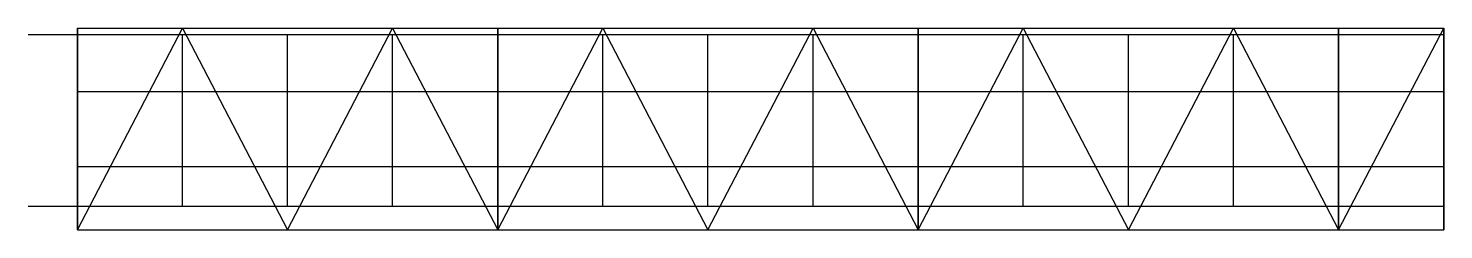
# Model space of a CAD drawing. Header units: millimetres. Extents: x -1400 to 39000, y -2875 to 2875.
import ezdxf

# ---------------------------------------------------------------- set-up
doc = ezdxf.new("R2010")
doc.units = ezdxf.units.MM
for name, color, linetype in [('ZJ8_CANTILEVER_EDGE', 3, 'CONTINUOUS'), ('ZJ8_COLUMN', 8, 'CONTINUOUS'), ('ZJ8_DECK_CROSS', 4, 'CONTINUOUS'), ('ZJ8_DECK_MAIN', 4, 'CONTINUOUS'), ('ZJ8_DECK_SECONDARY', 3, 'CONTINUOUS'), ('ZJ8_LONGITUDINAL_BRACE', 1, 'CONTINUOUS'), ('ZJ8_PLATFORM_BRACE', 1, 'CONTINUOUS'), ('ZJ8_TRANSVERSE_BRACE', 1, 'CONTINUOUS'), ('ZJ8_TRUSS_VERTICAL', 5, 'CONTINUOUS')]:
    doc.layers.add(name, color=color, linetype=linetype)

msp = doc.modelspace()

# ---------------------------------------------------------------- linework, layer by layer
at = {"layer": 'ZJ8_CANTILEVER_EDGE'}
for p, q in [((-1400, 2700, 17049), (0, 2700, 17000)), ((0, 2700, 17000), (3000, 2700, 16895)), ((3000, 2700, 16895), (6000, 2700, 16790)), ((6000, 2700, 16790), (9000, 2700, 16686)), ((9000, 2700, 16686), (12000, 2700, 16581)), ((12000, 2700, 16581), (15000, 2700, 16476)), ((15000, 2700, 16476), (18000, 2700, 16371)), ((18000, 2700, 16371), (21000, 2700, 16267)), ((21000, 2700, 16267), (24000, 2700, 16162)), ((24000, 2700, 16162), (27000, 2700, 16057)), ((27000, 2700, 16057), (30000, 2700, 15952)), ((30000, 2700, 15952), (33000, 2700, 15848)), ((33000, 2700, 15848), (36000, 2700, 15743)), ((36000, 2700, 15743), (39000, 2700, 15638)), ((-1400, -2200, 17049), (0, -2200, 17000)), ((0, -2200, 17000), (3000, -2200, 16895)), ((3000, -2200, 16895), (6000, -2200, 16790)), ((6000, -2200, 16790), (9000, -2200, 16686)), ((9000, -2200, 16686), (12000, -2200, 16581)), ((12000, -2200, 16581), (15000, -2200, 16476)), ((15000, -2200, 16476), (18000, -2200, 16371)), ((18000, -2200, 16371), (21000, -2200, 16267)), ((21000, -2200, 16267), (24000, -2200, 16162)), ((24000, -2200, 16162), (27000, -2200, 16057)), ((27000, -2200, 16057), (30000, -2200, 15952)), ((30000, -2200, 15952), (33000, -2200, 15848)), ((33000, -2200, 15848), (36000, -2200, 15743)), ((36000, -2200, 15743), (39000, -2200, 15638))]:
    msp.add_line(p, q, dxfattribs=at)
at = {"layer": 'ZJ8_COLUMN'}
for p, q in [((0, 2875), (0, 2875, 4250)), ((0, 2875, 4250), (0, 2875, 8500)), ((0, 2875, 8500), (0, 2875, 12750)), ((0, 2875, 12750), (0, 2875, 17000)), ((12000, 2875), (12000, 2875, 4145)), ((12000, 2875, 4145), (12000, 2875, 8290)), ((12000, 2875, 8290), (12000, 2875, 12436)), ((12000, 2875, 12436), (12000, 2875, 16581)), ((24000, 2875), (24000, 2875, 4040)), ((24000, 2875, 4040), (24000, 2875, 8081)), ((24000, 2875, 8081), (24000, 2875, 12121)), ((24000, 2875, 12121), (24000, 2875, 16162)), ((36000, 2875), (36000, 2875, 3936)), ((36000, 2875, 3936), (36000, 2875, 7871)), ((36000, 2875, 7871), (36000, 2875, 11807)), ((36000, 2875, 11807), (36000, 2875, 15743)), ((39000, 2875), (39000, 2875, 3910)), ((39000, 2875, 3910), (39000, 2875, 7819)), ((39000, 2875, 7819), (39000, 2875, 11729)), ((39000, 2875, 11729), (39000, 2875, 15638)), ((0, -2875), (0, -2875, 4250)), ((0, -2875, 4250), (0, -2875, 8500)), ((0, -2875, 8500), (0, -2875, 12750)), ((0, -2875, 12750), (0, -2875, 17000)), ((12000, -2875), (12000, -2875, 4145)), ((12000, -2875, 4145), (12000, -2875, 8290)), ((12000, -2875, 8290), (12000, -2875, 12436)), ((12000, -2875, 12436), (12000, -2875, 16581)), ((24000, -2875), (24000, -2875, 4040)), ((24000, -2875, 4040), (24000, -2875, 8081)), ((24000, -2875, 8081), (24000, -2875, 12121)), ((24000, -2875, 12121), (24000, -2875, 16162)), ((36000, -2875), (36000, -2875, 3936)), ((36000, -2875, 3936), (36000, -2875, 7871)), ((36000, -2875, 7871), (36000, -2875, 11807)), ((36000, -2875, 11807), (36000, -2875, 15743)), ((39000, -2875), (39000, -2875, 3910)), ((39000, -2875, 3910), (39000, -2875, 7819)), ((39000, -2875, 7819), (39000, -2875, 11729)), ((39000, -2875, 11729), (39000, -2875, 15638))]:
    msp.add_line(p, q, dxfattribs=at)
at = {"layer": 'ZJ8_DECK_CROSS'}
for p, q in [((0, -2200, 17000), (0, 2700, 17000)), ((3000, -2200, 16895), (3000, 2700, 16895)), ((6000, -2200, 16790), (6000, 2700, 16790)), ((9000, -2200, 16686), (9000, 2700, 16686)), ((12000, -2200, 16581), (12000, 2700, 16581)), ((15000, -2200, 16476), (15000, 2700, 16476)), ((18000, -2200, 16371), (18000, 2700, 16371)), ((21000, -2200, 16267), (21000, 2700, 16267)), ((24000, -2200, 16162), (24000, 2700, 16162)), ((27000, -2200, 16057), (27000, 2700, 16057)), ((30000, -2200, 15952), (30000, 2700, 15952)), ((33000, -2200, 15848), (33000, 2700, 15848)), ((36000, -2200, 15743), (36000, 2700, 15743)), ((39000, -2200, 15638), (39000, 2700, 15638))]:
    msp.add_line(p, q, dxfattribs=at)
at = {"layer": 'ZJ8_DECK_MAIN'}
for p, q in [((0, 2875, 17000), (3000, 2875, 16895)), ((3000, 2875, 16895), (6000, 2875, 16790)), ((6000, 2875, 16790), (9000, 2875, 16686)), ((9000, 2875, 16686), (12000, 2875, 16581)), ((12000, 2875, 16581), (15000, 2875, 16476)), ((15000, 2875, 16476), (18000, 2875, 16371)), ((18000, 2875, 16371), (21000, 2875, 16267)), ((21000, 2875, 16267), (24000, 2875, 16162)), ((24000, 2875, 16162), (27000, 2875, 16057)), ((27000, 2875, 16057), (30000, 2875, 15952)), ((30000, 2875, 15952), (33000, 2875, 15848)), ((33000, 2875, 15848), (36000, 2875, 15743)), ((36000, 2875, 15743), (39000, 2875, 15638)), ((0, -2875, 17000), (3000, -2875, 16895)), ((3000, -2875, 16895), (6000, -2875, 16790)), ((6000, -2875, 16790), (9000, -2875, 16686)), ((9000, -2875, 16686), (12000, -2875, 16581)), ((12000, -2875, 16581), (15000, -2875, 16476)), ((15000, -2875, 16476), (18000, -2875, 16371)), ((18000, -2875, 16371), (21000, -2875, 16267)), ((21000, -2875, 16267), (24000, -2875, 16162)), ((24000, -2875, 16162), (27000, -2875, 16057)), ((27000, -2875, 16057), (30000, -2875, 15952)), ((30000, -2875, 15952), (33000, -2875, 15848)), ((33000, -2875, 15848), (36000, -2875, 15743)), ((36000, -2875, 15743), (39000, -2875, 15638))]:
    msp.add_line(p, q, dxfattribs=at)
at = {"layer": 'ZJ8_DECK_SECONDARY'}
for p, q in [((0, 1075, 17000), (3000, 1075, 16895)), ((3000, 1075, 16895), (6000, 1075, 16790)), ((6000, 1075, 16790), (9000, 1075, 16686)), ((9000, 1075, 16686), (12000, 1075, 16581)), ((12000, 1075, 16581), (15000, 1075, 16476)), ((15000, 1075, 16476), (18000, 1075, 16371)), ((18000, 1075, 16371), (21000, 1075, 16267)), ((21000, 1075, 16267), (24000, 1075, 16162)), ((24000, 1075, 16162), (27000, 1075, 16057)), ((27000, 1075, 16057), (30000, 1075, 15952)), ((30000, 1075, 15952), (33000, 1075, 15848)), ((33000, 1075, 15848), (36000, 1075, 15743)), ((36000, 1075, 15743), (39000, 1075, 15638)), ((0, -1075, 17000), (3000, -1075, 16895)), ((3000, -1075, 16895), (6000, -1075, 16790)), ((6000, -1075, 16790), (9000, -1075, 16686)), ((9000, -1075, 16686), (12000, -1075, 16581)), ((12000, -1075, 16581), (15000, -1075, 16476)), ((15000, -1075, 16476), (18000, -1075, 16371)), ((18000, -1075, 16371), (21000, -1075, 16267)), ((21000, -1075, 16267), (24000, -1075, 16162)), ((24000, -1075, 16162), (27000, -1075, 16057)), ((27000, -1075, 16057), (30000, -1075, 15952)), ((30000, -1075, 15952), (33000, -1075, 15848)), ((33000, -1075, 15848), (36000, -1075, 15743)), ((36000, -1075, 15743), (39000, -1075, 15638))]:
    msp.add_line(p, q, dxfattribs=at)
at = {"layer": 'ZJ8_LONGITUDINAL_BRACE'}
for p, q in [((36000, 2875), (39000, 2875, 15638)), ((36000, -2875), (39000, -2875, 15638))]:
    msp.add_line(p, q, dxfattribs=at)
at = {"layer": 'ZJ8_PLATFORM_BRACE'}
for p, q in [((0, -2875, 17000), (3000, 2875, 16895)), ((3000, 2875, 16895), (6000, -2875, 16790)), ((6000, -2875, 16790), (9000, 2875, 16686)), ((9000, 2875, 16686), (12000, -2875, 16581)), ((12000, -2875, 16581), (15000, 2875, 16476)), ((15000, 2875, 16476), (18000, -2875, 16371)), ((18000, -2875, 16371), (21000, 2875, 16267)), ((21000, 2875, 16267), (24000, -2875, 16162)), ((24000, -2875, 16162), (27000, 2875, 16057)), ((27000, 2875, 16057), (30000, -2875, 15952)), ((30000, -2875, 15952), (33000, 2875, 15848)), ((33000, 2875, 15848), (36000, -2875, 15743)), ((36000, -2875, 15743), (39000, 2875, 15638))]:
    msp.add_line(p, q, dxfattribs=at)
at = {"layer": 'ZJ8_TRANSVERSE_BRACE'}
for p, q in [((0, -2875), (0, 2875, 17000)), ((0, 2875), (0, -2875, 17000)), ((12000, -2875), (12000, 2875, 16581)), ((12000, 2875), (12000, -2875, 16581)), ((24000, -2875), (24000, 2875, 16162)), ((24000, 2875), (24000, -2875, 16162)), ((36000, -2875), (36000, 2875, 15743)), ((36000, 2875), (36000, -2875, 15743)), ((39000, -2875), (39000, 2875, 15638)), ((39000, 2875), (39000, -2875, 15638))]:
    msp.add_line(p, q, dxfattribs=at)
at = {"layer": 'ZJ8_TRUSS_VERTICAL'}
for p, q in [((39000, 2875, 15638), (39000, 2875, 13838)), ((39000, -2875, 15638), (39000, -2875, 13838))]:
    msp.add_line(p, q, dxfattribs=at)

doc.saveas('drawing.dxf')
